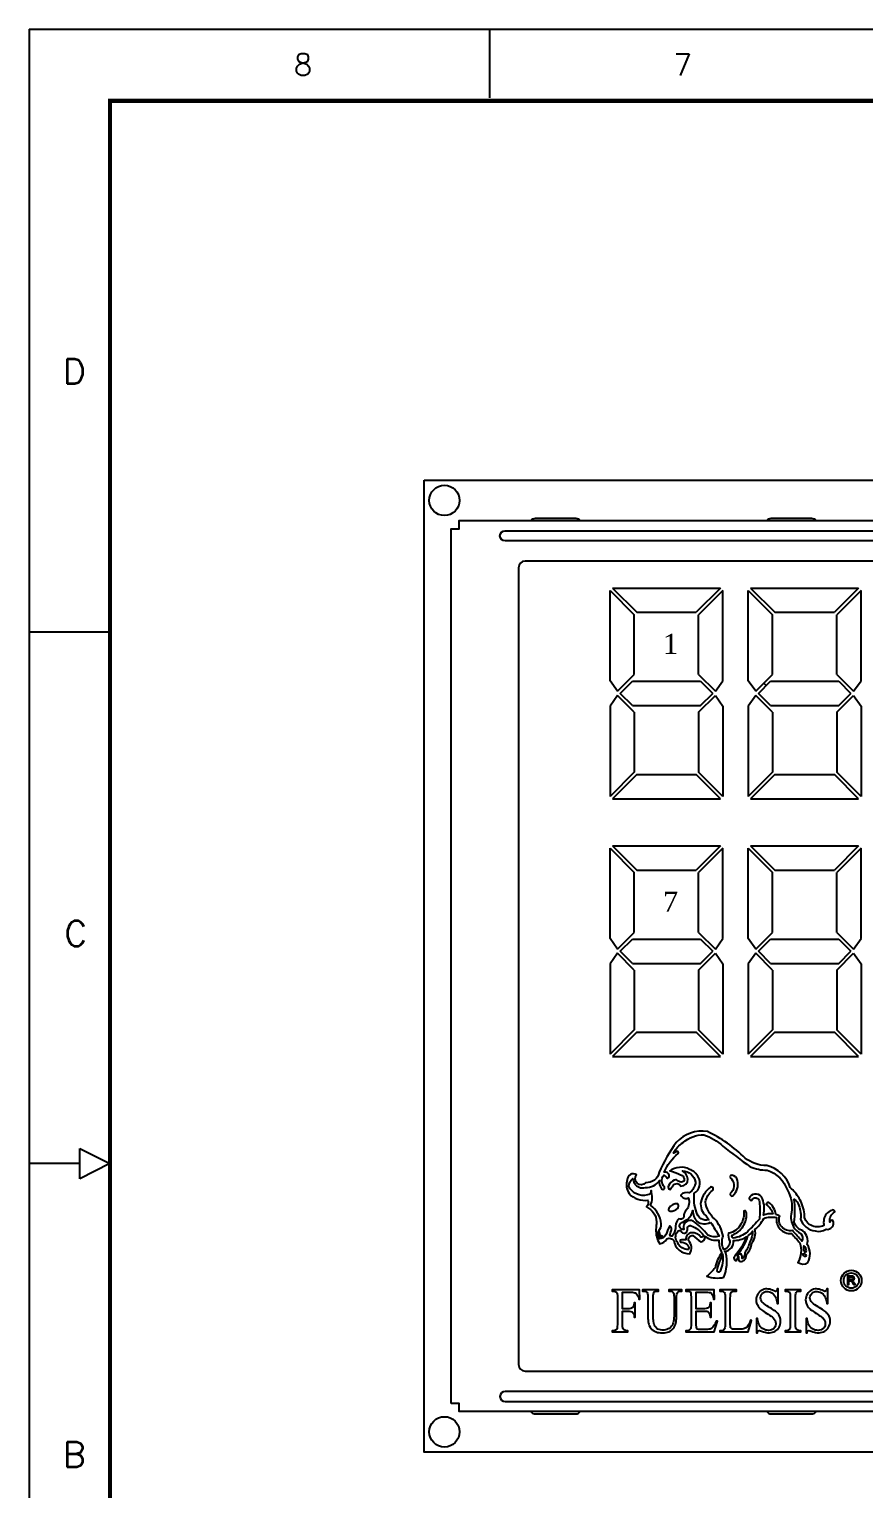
# Model space of a CAD drawing. Header units: millimetres. Extents: x 455 to 3181, y 44 to 381.
# Drawn here: x 2033.6 to 2157.6, y 164.4 to 381.1 of the extents above; entities that cross this region are included whole.
import ezdxf

# ---------------------------------------------------------------- set-up
doc = ezdxf.new("R2010")
doc.units = ezdxf.units.MM
for name, color, linetype in [('BZ', 67, 'Continuous'), ('PCB', 3, 'Continuous'), ('SPEC', 2, 'Continuous')]:
    doc.layers.add(name, color=color, linetype=linetype)
doc.styles.add('ROMANS', font='romans.shx', dxfattribs={"width": 0.8})

msp = doc.modelspace()

# ---------------------------------------------------------------- linework, layer by layer
at = {"color": 1}
for p, q in [((2119.78, 296.89), (2119.78, 297.803)), ((2119.78, 297.803), (2123.38, 294.203)), ((2120.133, 298.156), (2136.173, 298.156)), ((2120.133, 298.156), (2123.733, 294.556)), ((2136.173, 298.156), (2132.573, 294.556)), ((2136.527, 297.803), (2132.927, 294.203)), ((2136.527, 296.89), (2136.527, 297.803)), ((2140.28, 296.89), (2140.28, 297.803)), ((2140.28, 297.803), (2143.88, 294.203)), ((2140.633, 298.156), (2156.673, 298.156)), ((2140.633, 298.156), (2144.233, 294.556)), ((2156.673, 298.156), (2153.073, 294.556)), ((2157.027, 297.803), (2153.427, 294.203)), ((2157.027, 296.89), (2157.027, 297.803)), ((2119.78, 296.41), (2119.78, 296.89)), ((2119.78, 295.931), (2119.78, 296.41)), ((2119.78, 284.407), (2119.78, 295.931)), ((2136.527, 296.41), (2136.527, 296.89)), ((2136.527, 295.931), (2136.527, 296.41)), ((2136.527, 284.407), (2136.527, 295.931)), ((2140.28, 296.41), (2140.28, 296.89)), ((2140.28, 295.931), (2140.28, 296.41)), ((2140.28, 284.407), (2140.28, 295.931)), ((2157.027, 296.41), (2157.027, 296.89)), ((2157.027, 295.931), (2157.027, 296.41)), ((2157.027, 284.407), (2157.027, 295.931)), ((2123.38, 285.318), (2123.38, 294.203)), ((2123.733, 294.556), (2132.573, 294.556)), ((2132.927, 285.317), (2132.927, 294.203)), ((2143.88, 285.318), (2143.88, 294.203)), ((2144.233, 294.556), (2153.073, 294.556)), ((2153.427, 285.317), (2153.427, 294.203)), ((2120.89, 282.833), (2119.78, 284.407)), ((2120.89, 282.833), (2123.38, 285.318)), ((2121.294, 282.53), (2123.093, 284.326)), ((2123.093, 284.326), (2133.212, 284.326)), ((2132.927, 285.317), (2135.416, 282.832)), ((2133.212, 284.326), (2135.012, 282.529)), ((2135.416, 282.832), (2136.527, 284.407)), ((2141.39, 282.833), (2140.28, 284.407)), ((2141.39, 282.833), (2143.88, 285.318)), ((2141.794, 282.53), (2143.593, 284.326)), ((2143.593, 284.326), (2153.712, 284.326)), ((2153.427, 285.317), (2155.916, 282.832)), ((2153.712, 284.326), (2155.512, 282.529)), ((2155.916, 282.832), (2157.027, 284.407)), ((2120.894, 282.223), (2119.78, 280.644)), ((2123.38, 279.722), (2120.894, 282.223)), ((2123.087, 280.726), (2121.294, 282.53)), ((2132.927, 279.722), (2135.413, 282.223)), ((2133.219, 280.726), (2135.012, 282.529)), ((2135.413, 282.223), (2136.527, 280.644)), ((2141.394, 282.223), (2140.28, 280.644)), ((2143.88, 279.722), (2141.394, 282.223)), ((2143.587, 280.726), (2141.794, 282.53)), ((2153.427, 279.722), (2155.913, 282.223)), ((2153.719, 280.726), (2155.512, 282.529)), ((2155.913, 282.223), (2157.027, 280.644)), ((2119.78, 280.644), (2119.78, 269.121)), ((2123.087, 280.726), (2133.219, 280.726)), ((2123.38, 279.722), (2123.38, 270.849)), ((2132.927, 279.722), (2132.927, 270.849)), ((2136.527, 280.644), (2136.527, 269.121)), ((2140.28, 280.644), (2140.28, 269.121)), ((2143.587, 280.726), (2153.719, 280.726)), ((2143.88, 279.722), (2143.88, 270.849)), ((2153.427, 279.722), (2153.427, 270.849)), ((2157.027, 280.644), (2157.027, 269.121)), ((2123.38, 270.849), (2119.78, 267.249)), ((2119.78, 269.121), (2119.78, 268.641)), ((2123.733, 270.495), (2120.133, 266.895)), ((2123.733, 270.495), (2132.573, 270.495)), ((2136.173, 266.895), (2132.573, 270.495)), ((2136.527, 267.249), (2132.927, 270.849)), ((2136.527, 269.121), (2136.527, 268.641)), ((2143.88, 270.849), (2140.28, 267.249)), ((2140.28, 269.121), (2140.28, 268.641)), ((2144.233, 270.495), (2140.633, 266.895)), ((2144.233, 270.495), (2153.073, 270.495)), ((2156.673, 266.895), (2153.073, 270.495)), ((2157.027, 267.249), (2153.427, 270.849)), ((2157.027, 269.121), (2157.027, 268.641)), ((2119.78, 268.641), (2119.78, 268.162)), ((2119.78, 268.162), (2119.78, 267.249)), ((2120.133, 266.895), (2126.633, 266.895)), ((2126.633, 266.895), (2127.112, 266.895)), ((2127.112, 266.895), (2136.173, 266.895)), ((2136.527, 268.641), (2136.527, 268.162)), ((2136.527, 268.162), (2136.527, 267.249)), ((2140.28, 268.641), (2140.28, 268.162)), ((2140.28, 268.162), (2140.28, 267.249)), ((2140.633, 266.895), (2147.133, 266.895)), ((2147.133, 266.895), (2147.612, 266.895)), ((2147.612, 266.895), (2156.673, 266.895)), ((2157.027, 268.641), (2157.027, 268.162)), ((2157.027, 268.162), (2157.027, 267.249)), ((2119.78, 258.628), (2119.78, 259.542)), ((2119.78, 259.542), (2123.38, 255.942)), ((2119.78, 258.149), (2119.78, 258.628)), ((2119.78, 257.67), (2119.78, 258.149)), ((2120.133, 259.895), (2136.173, 259.895)), ((2120.133, 259.895), (2123.733, 256.295)), ((2136.173, 259.895), (2132.573, 256.295)), ((2136.527, 259.542), (2132.927, 255.942)), ((2136.527, 258.628), (2136.527, 259.542)), ((2136.527, 258.149), (2136.527, 258.628)), ((2136.527, 257.67), (2136.527, 258.149)), ((2140.28, 258.628), (2140.28, 259.542)), ((2140.28, 259.542), (2143.88, 255.942)), ((2140.28, 258.149), (2140.28, 258.628)), ((2140.28, 257.67), (2140.28, 258.149)), ((2140.633, 259.895), (2156.673, 259.895)), ((2140.633, 259.895), (2144.233, 256.295)), ((2156.673, 259.895), (2153.073, 256.295)), ((2157.027, 259.542), (2153.427, 255.942)), ((2157.027, 258.628), (2157.027, 259.542)), ((2157.027, 258.149), (2157.027, 258.628)), ((2157.027, 257.67), (2157.027, 258.149)), ((2119.78, 246.146), (2119.78, 257.67)), ((2123.38, 247.057), (2123.38, 255.942)), ((2123.733, 256.295), (2132.573, 256.295)), ((2132.927, 247.056), (2132.927, 255.942)), ((2136.527, 246.146), (2136.527, 257.67)), ((2140.28, 246.146), (2140.28, 257.67)), ((2143.88, 247.057), (2143.88, 255.942)), ((2144.233, 256.295), (2153.073, 256.295)), ((2153.427, 247.056), (2153.427, 255.942)), ((2157.027, 246.146), (2157.027, 257.67)), ((2120.89, 244.572), (2123.38, 247.057)), ((2132.927, 247.056), (2135.416, 244.571)), ((2141.39, 244.572), (2143.88, 247.057)), ((2153.427, 247.056), (2155.916, 244.571)), ((2120.89, 244.572), (2119.78, 246.146)), ((2121.294, 244.268), (2123.093, 246.065)), ((2123.093, 246.065), (2133.212, 246.065)), ((2133.212, 246.065), (2135.012, 244.268)), ((2135.416, 244.571), (2136.527, 246.146)), ((2141.39, 244.572), (2140.28, 246.146)), ((2141.794, 244.268), (2143.593, 246.065)), ((2143.593, 246.065), (2153.712, 246.065)), ((2153.712, 246.065), (2155.512, 244.268)), ((2155.916, 244.571), (2157.027, 246.146)), ((2120.894, 243.962), (2119.78, 242.383)), ((2123.38, 241.461), (2120.894, 243.962)), ((2123.087, 242.465), (2121.294, 244.268)), ((2132.927, 241.461), (2135.413, 243.962)), ((2133.219, 242.465), (2135.012, 244.268)), ((2135.413, 243.962), (2136.527, 242.383)), ((2141.394, 243.962), (2140.28, 242.383)), ((2143.88, 241.461), (2141.394, 243.962)), ((2143.587, 242.465), (2141.794, 244.268)), ((2153.427, 241.461), (2155.913, 243.962)), ((2153.719, 242.465), (2155.512, 244.268)), ((2155.913, 243.962), (2157.027, 242.383)), ((2119.78, 242.383), (2119.78, 230.859)), ((2123.087, 242.465), (2133.219, 242.465)), ((2123.38, 241.461), (2123.38, 232.588)), ((2132.927, 241.461), (2132.927, 232.588)), ((2136.527, 242.383), (2136.527, 230.859)), ((2140.28, 242.383), (2140.28, 230.859)), ((2143.587, 242.465), (2153.719, 242.465)), ((2143.88, 241.461), (2143.88, 232.588)), ((2153.427, 241.461), (2153.427, 232.588)), ((2157.027, 242.383), (2157.027, 230.859)), ((2123.38, 232.588), (2119.78, 228.988)), ((2123.733, 232.234), (2120.133, 228.634)), ((2123.733, 232.234), (2132.573, 232.234)), ((2136.173, 228.634), (2132.573, 232.234)), ((2136.527, 228.988), (2132.927, 232.588)), ((2143.88, 232.588), (2140.28, 228.988)), ((2144.233, 232.234), (2140.633, 228.634)), ((2144.233, 232.234), (2153.073, 232.234)), ((2156.673, 228.634), (2153.073, 232.234)), ((2157.027, 228.988), (2153.427, 232.588)), ((2119.78, 230.859), (2119.78, 230.38)), ((2119.78, 230.38), (2119.78, 229.901)), ((2119.78, 229.901), (2119.78, 228.988)), ((2136.527, 230.859), (2136.527, 230.38)), ((2136.527, 230.38), (2136.527, 229.901)), ((2136.527, 229.901), (2136.527, 228.988)), ((2140.28, 230.859), (2140.28, 230.38)), ((2140.28, 230.38), (2140.28, 229.901)), ((2140.28, 229.901), (2140.28, 228.988)), ((2157.027, 230.859), (2157.027, 230.38)), ((2157.027, 230.38), (2157.027, 229.901)), ((2157.027, 229.901), (2157.027, 228.988)), ((2120.133, 228.634), (2126.633, 228.634)), ((2126.633, 228.634), (2127.112, 228.634)), ((2127.112, 228.634), (2136.173, 228.634)), ((2140.633, 228.634), (2147.133, 228.634)), ((2147.133, 228.634), (2147.612, 228.634)), ((2147.612, 228.634), (2156.673, 228.634))]:
    msp.add_line(p, q, dxfattribs=at)
for points in [[(2134.22, 217.533, 0.2419133), (2129.611, 215.897, 0.0523667), (2127.071, 211.462, -0.3793342), (2125.057, 209.922, -0.9973755), (2123.721, 211.094, 0.5970308), (2122.326, 210.352, 0.2233248), (2122.608, 208.321, 0.2559463), (2125.398, 207.342, -0.2598457), (2125.176, 206.327, -0.2911659), (2126.675, 204.118, -0.0065603), (2126.595, 202.991, 0.1550329), (2127.132, 200.871, 0.2955484), (2128.21, 201.606, -0.3357593), (2129.241, 201.367, 0.3882524), (2131.6, 199.382, 0.3353469), (2131.419, 201.365, -0.4576637), (2132.049, 202.1, 0.0298443), (2133.29, 201.146, 0.3568619), (2133.915, 201.918, 0.1996691), (2135.945, 201.415, 0.1346505), (2136.37, 199.505, 0.1448296), (2135.384, 197.287, -0.0374017), (2134.155, 196.059, 0.1477217), (2136.674, 195.892, 0.1505835), (2136.962, 199.486, -0.0300926), (2136.784, 199.739, 0.4377266), (2138.088, 201.339, 0.1394542), (2140.009, 201.891, -0.0911992), (2138.275, 199.03, 0.3314751), (2138.239, 198.485, 0.6566626), (2138.664, 198.553, 0.0165479), (2138.831, 198.963, 0.114109), (2138.949, 198.273, 0.2656924), (2139.616, 198.365, 0.166404), (2140.046, 199.283, 0.1782436), (2140.817, 200.983, 0.2452907), (2141.267, 202.977, 0.1095289), (2142.59, 204.602, -0.1614841), (2144.485, 204.74, 0.4825301), (2146.692, 202.395, -0.019428), (2147.929, 200.989, -0.2120194), (2147.672, 198.079, 0.30221), (2149.131, 198.069, 0.280241), (2149.045, 200.748, 0.285107), (2148.412, 202.775, -0.2443308), (2147.091, 204.084, 0.0707263), (2147.091, 207.482, -0.1824873), (2147.795, 206.519, -0.134559), (2148.044, 204.488, 0.2883305), (2150.231, 202.761, 0.193033), (2151.854, 203.005, 0.5976812), (2152.852, 204.32, 0.4841901), (2152.398, 204.088, -0.3340039), (2153.147, 205.579, 0.6370044), (2152.651, 205.821, 0.2796816), (2151.529, 204.47, 0.1345103), (2151.529, 203.561, -0.2165182), (2149.556, 203.609, -0.310384), (2148.617, 205.296, 0.1027535), (2147.849, 207.624, 0.0559416), (2146.519, 209.207, 0.2635723), (2143.028, 212.474, -0.1744972), (2139.845, 213.58, 0.078255)], [(2133.721, 217.018, -0.0997813), (2136.51, 215.36, 0.0105827), (2140.585, 212.287, 0.0967601), (2143.089, 211.774, -0.24715), (2146.09, 208.793, -0.18499), (2146.69, 205.506, 0.1841423), (2147.012, 203.355, 0.1361598), (2148.07, 202.38, -0.3433256), (2148.237, 201.245, 0.0214895), (2146.84, 202.82, -0.5765134), (2144.952, 204.977, 0.0506092), (2144.4, 205.196, 0.192035), (2143.355, 207.004, 0.4431889), (2142.959, 206.705, -0.1348147), (2143.949, 205.287, 0.1206794), (2142.561, 205.119, 0.1493943), (2142.4, 207.543, 0.60199), (2140.501, 207.805, 0.5828382), (2140.792, 207.262, -0.8537869), (2141.938, 207.075, -0.0492727), (2141.955, 204.517, -0.004968), (2140.175, 202.637, -0.1490701), (2138.067, 201.714, -0.4358457), (2137.881, 202.155, 0.0734712), (2138.817, 202.657, 0.161072), (2139.935, 204.425, 0.1900385), (2139.902, 205.752, 0.2447945), (2139.649, 205.703, -0.1396224), (2139.212, 203.759, -0.2213098), (2137.374, 202.418, 0.2353405), (2137.569, 201.305, -0.3683439), (2136.642, 200, -0.199482), (2136.553, 201.975, 0.1483588), (2135.263, 204.574, -0.1888837), (2133.958, 207.063, -0.2001885), (2134.99, 208.761, 0.8478763), (2134.688, 209.278, 0.179592), (2133.254, 207.053, 0.2643246), (2134.024, 204.988, -0.0086112), (2134.445, 204.419, -0.4287725), (2132.603, 205.533, -0.1142482), (2132.28, 208.359, 0.4132867), (2132.899, 210.694, 0.2029908), (2131.591, 211.9, 0.2822298), (2128.631, 211.663, -0.0809356), (2130.232, 211.103, -0.4746107), (2130.729, 210.173, -0.3654263), (2129.918, 210.138, 0.3857536), (2129.312, 210.279, 0.1693872), (2128.462, 209.472, 0.5751748), (2128.731, 208.891, -0.0839494), (2129.099, 209.458, -0.6040274), (2130.304, 209.401, 0.4063279), (2131.339, 210.463, 0.2289714), (2130.545, 211.667, -0.3521047), (2132.473, 210.024, -0.2226515), (2131.537, 208.405, 0.3104513), (2130.29, 208.094, 0.4455541), (2131.424, 207.655, -0.2448367), (2131.122, 205.874, 0.2077392), (2130.705, 204.785, -0.4304159), (2129.995, 204.578, 0.2278254), (2129.508, 203.489, -0.1420175), (2129.118, 202.117, -0.6877483), (2128.63, 202.152, 0.0074619), (2128.843, 202.781, 0.4522865), (2128.63, 203.507, 0.0349507), (2128.059, 202.177, -0.2714076), (2127.098, 201.617, -0.3170656), (2126.998, 202.787, 0.221335), (2127.356, 203.825, 0.2252605), (2125.777, 206.569, 0.197194), (2125.858, 208.769, -0.3615866), (2125.327, 208.102, -0.3490503), (2122.564, 209.357, -0.2150038), (2123.16, 210.555, 0.0712379), (2123.382, 209.841, 0.3510861), (2125.017, 209.222, 0.2719157), (2127.105, 210.261, 0.2206614), (2127.423, 209.032, 1.0190121), (2127.844, 209.288, -0.3869165), (2127.753, 211.022, -0.1707633), (2128.238, 210.607, 0.5814553), (2128.547, 210.927, 0.4947852), (2127.804, 211.487, -0.1178098), (2129.877, 214.265, 0.8005702), (2129.659, 214.545, -0.0983771), (2129.198, 214.321, -0.1196501), (2130.613, 215.889, -0.1837047)], [(2137.595, 208.299, 0.6407328), (2137.979, 207.965, 0.2571218), (2138.716, 210.264, 0.2976384), (2137.834, 211.057, 0.8140661), (2137.803, 210.499, -0.4160389)], [(2128.494, 206.115, 0.5866091), (2128.699, 205.676, 0.1364481), (2129.812, 206.073, 0.3088744), (2129.836, 206.785, 0.2962459)], [(2134.696, 204.059, -0.0296991), (2135.948, 201.965, -0.2045026), (2134.278, 202.162, 0.0570956), (2132.136, 204.227, 0.6088434), (2130.681, 203.168, -0.1705689), (2130.733, 202.992, -0.6481084), (2130.162, 203.833, -0.0100254), (2131.308, 204.528, 0.1793308), (2132.083, 205.796, 0.1985299), (2132.683, 204.176, 0.3014126)], [(2127.03, 201.945, 0.1696974), (2127.55, 201.994, -0.1011804), (2127.168, 202.117, 0.0660923), (2127.114, 202.57, 0.2840804)], [(2133.638, 202.139, -0.5685433), (2133.272, 201.832, 0.2476087), (2131.877, 202.504, 0.4266563), (2131.038, 201.467, 0.0241349), (2130.197, 201.406, 0.4145038), (2130.255, 201.116, -0.1147308), (2131.119, 200.867, -0.3073969), (2131.426, 200.028, -0.322943), (2129.84, 200.991, -0.3539947), (2129.765, 202.634, -0.4817027), (2130.34, 202.753, 0.425168), (2130.88, 202.421, 0.367425), (2131.254, 203.077, -0.5765878), (2131.819, 203.525, -0.1470753)], [(2140.225, 202.036, 0.0675959), (2140.936, 202.716, -0.157573), (2140.501, 201.162, -0.127996), (2139.768, 199.513, -0.2630181), (2139.395, 198.669, 0.2026816), (2139.21, 199.351, 0.1802552), (2138.653, 199.09, 0.0160805), (2139.651, 200.599, 0.0921285)], [(2148.941, 199.789, 0.2296004), (2148.535, 200.555, 0.2283697), (2148.701, 199.55, 0.0091416)], [(2135.617, 196.904, 0.6003272), (2136.164, 196.782, 0.1468867), (2136.511, 199.304, 0.0686609)], [(2148.955, 199.048, 0.535689), (2148.34, 199.301, 0.4323497)]]:
    msp.add_lwpolyline(points, format="xyb", close=True, dxfattribs=at)
for points in [[(2155.594, 196.062), (2155.036, 196.062), (2155.036, 194.803), (2155.203, 194.803), (2155.203, 195.362), (2155.396, 195.362), (2155.449, 195.36), (2155.488, 195.356), (2155.522, 195.345), (2155.565, 195.322), (2155.58, 195.311), (2155.613, 195.281), (2155.649, 195.238), (2155.658, 195.227), (2155.682, 195.195), (2155.708, 195.157), (2155.737, 195.113), (2155.769, 195.065), (2155.936, 194.803), (2156.145, 194.803), (2155.926, 195.145), (2155.911, 195.169), (2155.881, 195.21), (2155.851, 195.247), (2155.82, 195.282), (2155.788, 195.313), (2155.774, 195.325), (2155.736, 195.35), (2155.688, 195.375), (2155.705, 195.378), (2155.759, 195.389), (2155.808, 195.403), (2155.851, 195.42), (2155.891, 195.441), (2155.925, 195.465), (2155.955, 195.492), (2155.964, 195.502), (2155.992, 195.54), (2156.014, 195.58), (2156.03, 195.623), (2156.039, 195.669), (2156.042, 195.718), (2156.042, 195.728), (2156.038, 195.776), (2156.028, 195.822), (2156.012, 195.866), (2155.99, 195.908), (2155.962, 195.947), (2155.929, 195.981), (2155.892, 196.008), (2155.85, 196.028), (2155.835, 196.033), (2155.798, 196.044), (2155.755, 196.051), (2155.707, 196.057), (2155.653, 196.061)], [(2155.601, 195.923), (2155.637, 195.922), (2155.69, 195.916), (2155.736, 195.904), (2155.774, 195.887), (2155.806, 195.865), (2155.824, 195.847), (2155.85, 195.809), (2155.865, 195.766), (2155.87, 195.718), (2155.869, 195.694), (2155.858, 195.648), (2155.837, 195.606), (2155.818, 195.581), (2155.783, 195.552), (2155.739, 195.53), (2155.71, 195.521), (2155.667, 195.513), (2155.617, 195.508), (2155.56, 195.506), (2155.203, 195.506), (2155.203, 195.923)], [(2121.648, 188.571), (2121.639, 188.894), (2121.639, 190.85), (2122.637, 190.85), (2122.877, 190.828), (2123.054, 190.765), (2123.132, 190.704), (2123.27, 190.514), (2123.285, 190.477), (2123.335, 190.265), (2123.355, 189.977), (2123.499, 189.977), (2123.499, 192.086), (2123.355, 192.086), (2123.353, 192.081), (2123.305, 191.78), (2123.235, 191.553), (2123.143, 191.403), (2123.069, 191.339), (2122.881, 191.258), (2122.637, 191.232), (2121.639, 191.232), (2121.639, 193.677), (2122.848, 193.677), (2123.097, 193.668), (2123.313, 193.638), (2123.479, 193.585), (2123.486, 193.583), (2123.671, 193.463), (2123.824, 193.289), (2123.903, 193.151), (2123.988, 192.928), (2124.066, 192.651), (2124.206, 192.651), (2124.156, 194.02), (2120.085, 194.02), (2120.085, 193.847), (2120.277, 193.847), (2120.449, 193.826), (2120.648, 193.734), (2120.674, 193.714), (2120.812, 193.54), (2120.834, 193.457), (2120.86, 193.234), (2120.868, 192.913), (2120.868, 188.894), (2120.858, 188.576), (2120.823, 188.333), (2120.768, 188.187), (2120.687, 188.098), (2120.51, 187.997), (2120.277, 187.964), (2120.085, 187.964), (2120.085, 187.794), (2122.431, 187.794), (2122.431, 187.964), (2122.237, 187.964), (2122.067, 187.986), (2121.866, 188.074), (2121.831, 188.098), (2121.694, 188.272), (2121.674, 188.351)], [(2127.806, 188.052), (2127.581, 188.039), (2127.494, 188.041), (2127.267, 188.067), (2127.061, 188.124), (2126.878, 188.211), (2126.732, 188.309), (2126.564, 188.464), (2126.433, 188.643), (2126.417, 188.667), (2126.332, 188.862), (2126.267, 189.097), (2126.221, 189.372), (2126.21, 189.473), (2126.182, 189.735), (2126.166, 189.979), (2126.162, 190.206), (2126.162, 192.913), (2126.171, 193.201), (2126.204, 193.446), (2126.262, 193.603), (2126.343, 193.708), (2126.518, 193.812), (2126.747, 193.847), (2126.959, 193.847), (2126.959, 194.02), (2124.593, 194.02), (2124.593, 193.847), (2124.798, 193.847), (2124.879, 193.845), (2125.097, 193.791), (2125.25, 193.671), (2125.267, 193.644), (2125.333, 193.476), (2125.372, 193.232), (2125.385, 192.913), (2125.385, 190.486), (2125.385, 190.396), (2125.389, 190.064), (2125.4, 189.77), (2125.42, 189.51), (2125.444, 189.287), (2125.477, 189.102), (2125.514, 188.951), (2125.518, 188.94), (2125.608, 188.713), (2125.719, 188.506), (2125.85, 188.318), (2126.003, 188.15), (2126.177, 187.999), (2126.258, 187.943), (2126.42, 187.851), (2126.603, 187.777), (2126.806, 187.72), (2127.029, 187.678), (2127.271, 187.654), (2127.535, 187.646), (2127.62, 187.648), (2127.865, 187.663), (2128.094, 187.696), (2128.306, 187.748), (2128.5, 187.818), (2128.677, 187.908), (2128.838, 188.017), (2128.987, 188.141), (2129.151, 188.314), (2129.288, 188.497), (2129.397, 188.696), (2129.48, 188.905), (2129.526, 189.076), (2129.567, 189.283), (2129.6, 189.514), (2129.622, 189.77), (2129.635, 190.049), (2129.64, 190.353), (2129.64, 192.878), (2129.646, 193.134), (2129.674, 193.387), (2129.725, 193.54), (2129.838, 193.695), (2130.011, 193.81), (2130.222, 193.847), (2130.428, 193.847), (2130.428, 194.02), (2128.487, 194.02), (2128.487, 193.847), (2128.699, 193.847), (2128.803, 193.841), (2129.011, 193.778), (2129.164, 193.642), (2129.17, 193.636), (2129.227, 193.489), (2129.262, 193.247), (2129.275, 192.913), (2129.275, 190.394), (2129.271, 190.145), (2129.26, 189.846), (2129.238, 189.58), (2129.207, 189.348), (2129.168, 189.154), (2129.12, 188.99), (2129.028, 188.798), (2128.899, 188.615), (2128.738, 188.451), (2128.541, 188.307), (2128.424, 188.239), (2128.229, 188.152), (2128.022, 188.089)], [(2132.586, 188.504), (2132.577, 188.831), (2132.577, 190.883), (2133.776, 190.883), (2133.887, 190.881), (2134.119, 190.852), (2134.289, 190.793), (2134.394, 190.719), (2134.525, 190.536), (2134.544, 190.484), (2134.592, 190.276), (2134.638, 189.955), (2134.789, 189.955), (2134.789, 192.121), (2134.638, 192.121), (2134.632, 192.018), (2134.588, 191.747), (2134.514, 191.536), (2134.402, 191.381), (2134.398, 191.374), (2134.258, 191.289), (2134.051, 191.237), (2133.776, 191.219), (2132.577, 191.219), (2132.577, 193.677), (2134.077, 193.677), (2134.263, 193.673), (2134.49, 193.651), (2134.649, 193.609), (2134.813, 193.503), (2134.955, 193.33), (2135.016, 193.188), (2135.079, 192.957), (2135.14, 192.651), (2135.295, 192.651), (2135.236, 194.02), (2131.019, 194.02), (2131.019, 193.847), (2131.211, 193.847), (2131.335, 193.841), (2131.547, 193.784), (2131.696, 193.666), (2131.7, 193.66), (2131.757, 193.513), (2131.789, 193.271), (2131.803, 192.935), (2131.803, 188.888), (2131.8, 188.737), (2131.785, 188.462), (2131.757, 188.29), (2131.733, 188.233), (2131.582, 188.067), (2131.423, 187.997), (2131.211, 187.964), (2131.019, 187.964), (2131.019, 187.794), (2135.236, 187.794), (2135.706, 189.355), (2135.546, 189.355), (2135.52, 189.298), (2135.398, 189.049), (2135.276, 188.831), (2135.156, 188.648), (2135.035, 188.495), (2134.994, 188.453), (2134.815, 188.301), (2134.629, 188.211), (2134.614, 188.205), (2134.446, 188.167), (2134.228, 188.143), (2133.957, 188.137), (2133.029, 188.137), (2132.905, 188.141), (2132.724, 188.187), (2132.608, 188.329), (2132.608, 188.333)], [(2137.64, 188.597), (2137.627, 188.901), (2137.627, 192.811), (2137.633, 193.11), (2137.655, 193.361), (2137.692, 193.511), (2137.747, 193.607), (2137.928, 193.758), (2138.057, 193.806), (2138.266, 193.839), (2138.539, 193.847), (2138.539, 194.02), (2136.064, 194.02), (2136.064, 193.847), (2136.269, 193.847), (2136.374, 193.841), (2136.581, 193.778), (2136.734, 193.642), (2136.74, 193.633), (2136.801, 193.487), (2136.839, 193.247), (2136.85, 192.913), (2136.85, 188.901), (2136.843, 188.626), (2136.815, 188.375), (2136.764, 188.222), (2136.673, 188.104), (2136.496, 187.999), (2136.269, 187.964), (2136.064, 187.964), (2136.064, 187.794), (2140.299, 187.794), (2140.77, 189.482), (2140.635, 189.516), (2140.532, 189.252), (2140.425, 189.017), (2140.32, 188.822), (2140.213, 188.667), (2140.109, 188.547), (2139.936, 188.397), (2139.753, 188.296), (2139.738, 188.29), (2139.585, 188.244), (2139.39, 188.213), (2139.15, 188.194), (2138.864, 188.187), (2138.469, 188.187), (2138.177, 188.191), (2137.956, 188.207), (2137.836, 188.233), (2137.688, 188.375), (2137.679, 188.397)], [(2144.859, 188.488), (2144.964, 188.693), (2145.038, 188.912), (2145.081, 189.143), (2145.097, 189.385), (2145.079, 189.628), (2145.029, 189.866), (2144.946, 190.097), (2144.933, 190.123), (2144.819, 190.329), (2144.68, 190.514), (2144.514, 190.684), (2144.448, 190.741), (2144.313, 190.846), (2144.147, 190.964), (2143.953, 191.097), (2143.726, 191.243), (2143.466, 191.403), (2143.294, 191.509), (2143.047, 191.671), (2142.831, 191.822), (2142.645, 191.961), (2142.492, 192.09), (2142.37, 192.21), (2142.278, 192.319), (2142.233, 192.389), (2142.134, 192.605), (2142.104, 192.839), (2142.104, 192.867), (2142.139, 193.094), (2142.23, 193.306), (2142.379, 193.5), (2142.466, 193.583), (2142.645, 193.699), (2142.846, 193.769), (2143.071, 193.791), (2143.174, 193.786), (2143.383, 193.751), (2143.59, 193.682), (2143.793, 193.575), (2143.883, 193.513), (2144.058, 193.365), (2144.206, 193.19), (2144.328, 192.994), (2144.346, 192.959), (2144.424, 192.765), (2144.492, 192.542), (2144.544, 192.289), (2144.584, 192.007), (2144.734, 192.007), (2144.734, 194.162), (2144.584, 194.162), (2144.566, 194.074), (2144.479, 193.876), (2144.309, 193.802), (2144.223, 193.817), (2143.988, 193.917), (2143.9, 193.959), (2143.684, 194.048), (2143.473, 194.112), (2143.267, 194.149), (2143.067, 194.162), (2142.857, 194.151), (2142.639, 194.112), (2142.436, 194.044), (2142.248, 193.95), (2142.073, 193.828), (2141.912, 193.677), (2141.848, 193.605), (2141.709, 193.413), (2141.602, 193.21), (2141.523, 192.992), (2141.477, 192.763), (2141.462, 192.52), (2141.477, 192.276), (2141.53, 192.04), (2141.617, 191.819), (2141.637, 191.778), (2141.75, 191.584), (2141.894, 191.398), (2142.069, 191.226), (2142.115, 191.184), (2142.248, 191.075), (2142.412, 190.953), (2142.602, 190.817), (2142.82, 190.671), (2143.067, 190.514), (2143.235, 190.403), (2143.486, 190.239), (2143.684, 190.106), (2143.828, 190.001), (2143.922, 189.927), (2143.996, 189.859), (2144.156, 189.682), (2144.269, 189.492), (2144.35, 189.265), (2144.378, 189.032), (2144.376, 188.94), (2144.33, 188.711), (2144.234, 188.501), (2144.088, 188.314), (2144.086, 188.309), (2143.924, 188.178), (2143.739, 188.084), (2143.527, 188.03), (2143.291, 188.01), (2143.101, 188.021), (2142.888, 188.063), (2142.685, 188.132), (2142.49, 188.233), (2142.403, 188.287), (2142.22, 188.434), (2142.067, 188.6), (2141.949, 188.785), (2141.925, 188.829), (2141.846, 189.012), (2141.776, 189.233), (2141.715, 189.49), (2141.663, 189.783), (2141.517, 189.783), (2141.517, 187.652), (2141.663, 187.652), (2141.676, 187.733), (2141.752, 187.936), (2141.907, 188.006), (2141.949, 188.002), (2142.128, 187.958), (2142.409, 187.862), (2142.547, 187.812), (2142.781, 187.731), (2142.925, 187.692), (2142.94, 187.689), (2143.152, 187.661), (2143.377, 187.652), (2143.455, 187.652), (2143.682, 187.674), (2143.896, 187.722), (2144.097, 187.794), (2144.282, 187.892), (2144.455, 188.015), (2144.614, 188.165), (2144.726, 188.294)], [(2147.315, 188.571), (2147.306, 188.894), (2147.306, 192.913), (2147.317, 193.236), (2147.352, 193.476), (2147.406, 193.62), (2147.487, 193.712), (2147.664, 193.815), (2147.893, 193.847), (2148.094, 193.847), (2148.094, 194.02), (2145.747, 194.02), (2145.747, 193.847), (2145.944, 193.847), (2146.11, 193.826), (2146.315, 193.734), (2146.341, 193.714), (2146.481, 193.54), (2146.498, 193.459), (2146.522, 193.234), (2146.529, 192.913), (2146.529, 188.894), (2146.52, 188.578), (2146.487, 188.335), (2146.435, 188.187), (2146.354, 188.098), (2146.175, 187.997), (2145.944, 187.964), (2145.747, 187.964), (2145.747, 187.794), (2148.094, 187.794), (2148.094, 187.964), (2147.893, 187.964), (2147.731, 187.986), (2147.526, 188.074), (2147.494, 188.098), (2147.356, 188.272), (2147.339, 188.349)], [(2152.209, 188.488), (2152.311, 188.693), (2152.386, 188.912), (2152.429, 189.143), (2152.444, 189.385), (2152.429, 189.628), (2152.379, 189.866), (2152.294, 190.097), (2152.283, 190.123), (2152.169, 190.329), (2152.03, 190.514), (2151.864, 190.684), (2151.796, 190.741), (2151.663, 190.846), (2151.497, 190.964), (2151.301, 191.097), (2151.074, 191.243), (2150.816, 191.403), (2150.641, 191.509), (2150.395, 191.671), (2150.179, 191.822), (2149.995, 191.961), (2149.84, 192.09), (2149.718, 192.21), (2149.628, 192.319), (2149.58, 192.389), (2149.484, 192.605), (2149.452, 192.839), (2149.452, 192.867), (2149.489, 193.094), (2149.58, 193.306), (2149.729, 193.5), (2149.816, 193.583), (2149.995, 193.699), (2150.196, 193.769), (2150.421, 193.791), (2150.523, 193.786), (2150.733, 193.751), (2150.938, 193.682), (2151.141, 193.575), (2151.233, 193.513), (2151.408, 193.365), (2151.556, 193.19), (2151.678, 192.994), (2151.696, 192.959), (2151.774, 192.765), (2151.84, 192.542), (2151.894, 192.289), (2151.934, 192.007), (2152.084, 192.007), (2152.084, 194.162), (2151.934, 194.162), (2151.914, 194.074), (2151.829, 193.876), (2151.659, 193.802), (2151.573, 193.817), (2151.338, 193.917), (2151.25, 193.959), (2151.034, 194.048), (2150.823, 194.112), (2150.615, 194.149), (2150.414, 194.162), (2150.205, 194.151), (2149.989, 194.112), (2149.786, 194.044), (2149.596, 193.95), (2149.421, 193.828), (2149.262, 193.677), (2149.198, 193.605), (2149.059, 193.413), (2148.95, 193.21), (2148.873, 192.992), (2148.825, 192.763), (2148.81, 192.52), (2148.827, 192.276), (2148.88, 192.04), (2148.967, 191.819), (2148.987, 191.778), (2149.1, 191.584), (2149.244, 191.398), (2149.417, 191.226), (2149.463, 191.184), (2149.598, 191.075), (2149.759, 190.953), (2149.952, 190.817), (2150.17, 190.671), (2150.414, 190.514), (2150.585, 190.403), (2150.833, 190.239), (2151.032, 190.106), (2151.178, 190.001), (2151.272, 189.927), (2151.346, 189.859), (2151.504, 189.682), (2151.617, 189.492), (2151.7, 189.265), (2151.728, 189.032), (2151.724, 188.94), (2151.68, 188.711), (2151.584, 188.501), (2151.438, 188.314), (2151.434, 188.309), (2151.274, 188.178), (2151.089, 188.084), (2150.877, 188.03), (2150.641, 188.01), (2150.451, 188.021), (2150.238, 188.063), (2150.032, 188.132), (2149.838, 188.233), (2149.753, 188.287), (2149.567, 188.434), (2149.417, 188.6), (2149.297, 188.785), (2149.275, 188.829), (2149.196, 189.012), (2149.126, 189.233), (2149.065, 189.49), (2149.011, 189.783), (2148.867, 189.783), (2148.867, 187.652), (2149.011, 187.652), (2149.024, 187.733), (2149.102, 187.936), (2149.257, 188.006), (2149.297, 188.002), (2149.476, 187.958), (2149.757, 187.862), (2149.897, 187.812), (2150.128, 187.731), (2150.275, 187.692), (2150.29, 187.689), (2150.502, 187.661), (2150.726, 187.652), (2150.803, 187.652), (2151.032, 187.674), (2151.246, 187.722), (2151.447, 187.794), (2151.632, 187.892), (2151.805, 188.015), (2151.964, 188.165), (2152.076, 188.294)]]:
    msp.add_lwpolyline(points, close=True, dxfattribs=at)
for radius in [1.532, 1.132]:
    msp.add_circle((2155.586, 195.399), radius, dxfattribs=at)
at = {"layer": 'BZ'}
for p, q in [((2256.193, 302.156), (2107.193, 302.156)), ((2106.193, 301.156), (2106.193, 182.956)), ((2142.66, 283.989), (2142.901, 283.747)), ((2107.193, 181.956), (2256.193, 181.956))]:
    msp.add_line(p, q, dxfattribs=at)
msp.add_lwpolyline([(2096.193, 177.156), (2096.193, 306.956), (2097.393, 306.956), (2097.393, 308.156), (2265.993, 308.156), (2265.993, 306.956), (2267.193, 306.956), (2267.193, 177.156), (2265.993, 177.156), (2265.993, 175.956), (2097.393, 175.956), (2097.393, 177.156)], close=True, dxfattribs=at)
for points in [[(2104.193, 305.156, -1), (2104.193, 306.656), (2259.193, 306.656, -1), (2259.193, 305.156)], [(2104.193, 178.956, 1), (2104.193, 177.456), (2259.193, 177.456, 1), (2259.193, 178.956)]]:
    msp.add_lwpolyline(points, format="xyb", close=True, dxfattribs=at)
for centre, start, end in [((2107.193, 301.156), 90, 180), ((2107.193, 182.956), 180, 270)]:
    msp.add_arc(centre, 1, start, end, dxfattribs=at)
at = {"layer": 'PCB'}
msp.add_lwpolyline([(2092.193, 314.156), (2271.193, 314.156), (2271.193, 169.956), (2092.193, 169.956)], close=True, dxfattribs=at)
for points in [[(2108.059, 308.156, -0.2575427), (2108.693, 308.506), (2114.693, 308.506, -0.2575427), (2115.327, 308.156, -0.2575427)], [(2143.059, 308.156, -0.2575427), (2143.693, 308.506), (2149.693, 308.506, -0.2575427), (2150.327, 308.156, -0.2575427)], [(2108.059, 175.956, 0.2575427), (2108.693, 175.606), (2114.693, 175.606, 0.2575427), (2115.327, 175.956, 0.2575427)], [(2143.059, 175.956, 0.2575427), (2143.693, 175.606), (2149.693, 175.606, 0.2575427), (2150.327, 175.956, 0.2575427)]]:
    msp.add_lwpolyline(points, format="xyb", dxfattribs=at)
for centre in [(2095.193, 311.156), (2095.193, 172.956)]:
    msp.add_circle(centre, 2.25, dxfattribs=at)
at = {"layer": 'SPEC', "color": 0}
for p, q in [((2033.572, 381.072), (2033.572, 44.487)), ((2033.572, 381.072), (2509.587, 381.072)), ((2101.911, 381.072), (2101.911, 370.893)), ((2033.572, 291.654), (2045.557, 291.654)), ((2041.063, 210.511), (2041.063, 215.006)), ((2041.063, 210.511), (2041.063, 215.006)), ((2041.063, 215.006), (2045.557, 212.759)), ((2041.063, 215.006), (2045.557, 212.759)), ((2041.063, 212.759), (2033.572, 212.759)), ((2045.557, 212.759), (2041.063, 210.511)), ((2045.557, 212.759), (2041.063, 210.511))]:
    msp.add_line(p, q, dxfattribs=at)
at = {"layer": 'SPEC', "color": 0, "const_width": 0.625}
msp.add_lwpolyline([(2495.354, 370.43), (2045.557, 370.43), (2045.557, 55.128), (2495.354, 55.128), (2495.354, 370.43)], dxfattribs=at)

# ---------------------------------------------------------------- texts
at = {"layer": 'BZ', "char_height": 3, "width": 2.09822, "attachment_point": 1}
for s, insert in [('{\\fTimes New Roman|b0|i0|c0|p18;1}', (2127.628, 291.379)), ('{\\fTimes New Roman|b0|i0|c0|p18;7}', (2127.628, 253.118))]:
    msp.add_mtext(s, dxfattribs=dict(at, insert=insert))
at = {"layer": 'SPEC', "color": 0, "style": 'ROMANS'}
for s, height, p in [('8', 3.181, (2072.856, 374.227)), ('7', 3.181, (2129.206, 374.227)), ('D', 3.745, (2038.577, 328.432)), ('C', 3.745, (2038.787, 245.037)), ('B', 3.745, (2038.577, 167.724))]:
    msp.add_text(s, height=height, dxfattribs=at).set_placement(p)

doc.saveas('drawing.dxf')
